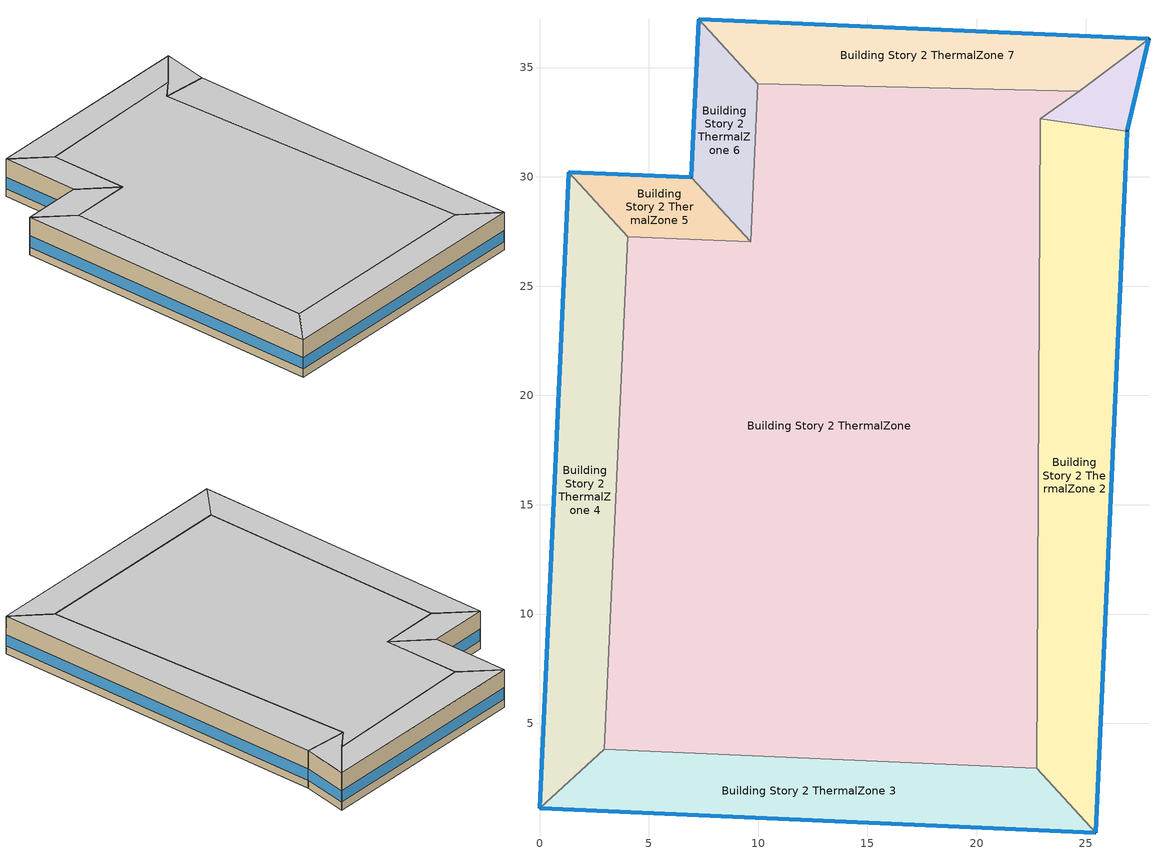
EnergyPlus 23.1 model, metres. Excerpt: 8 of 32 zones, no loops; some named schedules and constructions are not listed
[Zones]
Building Story 2 ThermalZone
 floor adiabatic (Typical Interior Floor): 24.69,33.91 22.92,32.65 22.75,2.95 2.95,3.81 4.04,27.26 9.65,27.04 9.98,34.25 z3.6
 wall adiabatic (Typical Interior Wall): 22.92,32.65 24.69,33.91 9.98,34.25 9.65,27.04 4.04,27.26 2.95,3.81 22.75,2.95 22.92,32.65 z3.6:7.2
 ceiling adiabatic (Typical Interior Floor): 9.98,34.25 9.65,27.04 4.04,27.26 2.95,3.81 22.75,2.95 22.92,32.65 24.69,33.91 z7.2
Building Story 2 ThermalZone 1
 floor adiabatic (Typical Interior Ceiling): 27.88,36.32 26.88,32.1 22.92,32.65 24.69,33.91 z3.6
 wall outside (Typical Insulated Steel Framed Exterior Wall R-12.99): 26.88,32.1 27.88,36.32 z3.6:7.2
 wall adiabatic (Typical Interior Wall): 27.88,36.32 24.69,33.91 22.92,32.65 26.88,32.1 z3.6:7.2
 window (U 0.55 SHGC 0.25): 26.88,32.12 27.88,36.29 z4.36:5.45
 ceiling adiabatic (Typical Interior Floor): 24.69,33.91 22.92,32.65 26.88,32.1 27.88,36.32 z7.2
Building Story 2 ThermalZone 2
 floor adiabatic (Typical Interior Ceiling): 26.88,32.1 25.46,0 22.75,2.95 22.92,32.65 z3.6
 wall outside (Typical Insulated Steel Framed Exterior Wall R-12.99): 25.46,0 26.88,32.1 z3.6:7.2
 wall adiabatic (Typical Interior Wall): 26.88,32.1 22.92,32.65 22.75,2.95 25.46,0 z3.6:7.2
 window (U 0.55 SHGC 0.25): 25.46,0.03 26.88,32.07 z4.36:5.44
 ceiling adiabatic (Typical Interior Floor): 22.92,32.65 22.75,2.95 25.46,0 26.88,32.1 z7.2
Building Story 2 ThermalZone 3
 floor adiabatic (Typical Interior Ceiling): 25.46,0 0,1.11 2.95,3.81 22.75,2.95 z3.6
 wall outside (Typical Insulated Steel Framed Exterior Wall R-12.99): 0,1.11 25.46,0 z3.6:7.2
 wall adiabatic (Typical Interior Wall): 25.46,0 22.75,2.95 2.95,3.81 0,1.11 z3.6:7.2
 window (U 0.55 SHGC 0.25): 0.03,1.11 25.43,0 z4.36:5.44
 ceiling adiabatic (Typical Interior Floor): 22.75,2.95 2.95,3.81 0,1.11 25.46,0 z7.2
Building Story 2 ThermalZone 4
 floor adiabatic (Typical Interior Ceiling): 0,1.11 1.34,30.21 4.04,27.26 2.95,3.81 z3.6
 wall outside (Typical Insulated Steel Framed Exterior Wall R-12.99): 1.34,30.21 0,1.11 z3.6:7.2
 wall adiabatic (Typical Interior Wall): 0,1.11 2.95,3.81 4.04,27.26 1.34,30.21 z3.6:7.2
 window (U 0.55 SHGC 0.25): 1.34,30.18 0,1.14 z4.36:5.44
 ceiling adiabatic (Typical Interior Floor): 2.95,3.81 4.04,27.26 1.34,30.21 0,1.11 z7.2
Building Story 2 ThermalZone 5
 floor adiabatic (Typical Interior Ceiling): 1.34,30.21 6.95,29.99 9.65,27.04 4.04,27.26 z3.6
 wall outside (Typical Insulated Steel Framed Exterior Wall R-12.99): 6.95,29.99 1.34,30.21 z3.6:7.2
 wall adiabatic (Typical Interior Wall): 1.34,30.21 4.04,27.26 9.65,27.04 6.95,29.99 z3.6:7.2
 window (U 0.55 SHGC 0.25): 6.92,29.99 1.37,30.21 z4.36:5.45
 ceiling adiabatic (Typical Interior Floor): 4.04,27.26 9.65,27.04 6.95,29.99 1.34,30.21 z7.2
Building Story 2 ThermalZone 6
 floor adiabatic (Typical Interior Ceiling): 6.95,29.99 7.28,37.21 9.98,34.25 9.65,27.04 z3.6
 wall outside (Typical Insulated Steel Framed Exterior Wall R-12.99): 7.28,37.21 6.95,29.99 z3.6:7.2
 wall adiabatic (Typical Interior Wall): 6.95,29.99 9.65,27.04 9.98,34.25 7.28,37.21 z3.6:7.2
 window (U 0.55 SHGC 0.25): 7.28,37.18 6.95,30.01 z4.36:5.45
 ceiling adiabatic (Typical Interior Floor): 9.65,27.04 9.98,34.25 7.28,37.21 6.95,29.99 z7.2
Building Story 2 ThermalZone 7
 floor adiabatic (Typical Interior Ceiling): 7.28,37.21 27.88,36.32 24.69,33.91 9.98,34.25 z3.6
 wall outside (Typical Insulated Steel Framed Exterior Wall R-12.99): 27.88,36.32 7.28,37.21 z3.6:7.2
 wall adiabatic (Typical Interior Wall): 7.28,37.21 9.98,34.25 24.69,33.91 27.88,36.32 z3.6:7.2
 window (U 0.55 SHGC 0.25): 27.86,36.32 7.31,37.2 z4.36:5.44
 ceiling adiabatic (Typical Interior Ceiling): 9.98,34.25 24.69,33.91 27.88,36.32 7.28,37.21 z7.2
[ElectricEquipment] Zone or ZoneList or Space or SpaceList=Story Ground Blended Space Type; Design Level Calculation Method=Watts/Area
Name | Schedule | Watts per Zone Floor Area {W/m2} | Fraction Radiant | Fraction Latent | Fraction Lost
2 Elevator Fans | Elevator Schedule 3 | 0.0696682 | 0.5
2 Elevator Lift Motors | Elevator Schedule 1 | 36.1308 | 0 | 0 | 1
2 Elevator Lights | Elevator Schedule 2 | 0.0727986 | 0.5
Office OfficeLarge Data Center Elec Equip 1 | DataCenter_EQUIP_SCH | 3.23778 | 0.5 | 0 | 0
Office OfficeLarge Main Data Center Elec Equip 1 | DataCenter_EQUIP_SCH | 13.0975 | 0.5 | 0 | 0
SecondarySchool Auditorium Elec Equip 1 | SchoolSecondary BLDG_EQUIP_SCH_2013 | 0.598921 | 0.5 | 0 | 0
SecondarySchool Cafeteria Elec Equip 1 | SchoolSecondary KITCHEN_ELEC_EQUIP_SCH | 5.89221 | 0.5 | 0 | 0
SecondarySchool ComputerRoom Elec Equip 1 | SchoolSecondary BLDG_EQUIP_SCH_2013 | 2.33752 | 0.5 | 0 | 0
SecondarySchool Gym Elec Equip 1 | SchoolSecondary BLDG_EQUIP_SCH_2013 | 0.977208 | 0.5 | 0 | 0
SecondarySchool Kitchen Elec Equip 1 | SchoolSecondary KITCHEN_ELEC_EQUIP_SCH | 5.86805 | 0.3 | 0.25 | 0.2
SecondarySchool Library Elec Equip 1 | SchoolSecondary BLDG_EQUIP_SCH_2013 | 1.03067 | 0.5 | 0 | 0
SecondarySchool Lobby Elec Equip 1; SecondarySchool Restroom Elec Equip 1 | SchoolSecondary BLDG_EQUIP_SCH_2013 | 0.204549 | 0.5 | 0 | 0
SecondarySchool Mechanical Elec Equip 1 | SchoolSecondary BLDG_EQUIP_SCH_2013 | 0.333587 | 0.5 | 0 | 0
SecondarySchool Office Elec Equip 1 | SchoolSecondary BLDG_EQUIP_SCH_2013 | 1.40275 | 0.5 | 0 | 0
[GasEquipment]
SecondarySchool Kitchen Gas Equip 1: Zone or ZoneList or Space or SpaceList=Story Ground Blended Space Type; Schedule=SchoolSecondary KITCHEN_GAS_EQUIP_SCH; Design Level Calculation Method=Watts/Area; Power per Zone Floor Area {W/m2}=44.3139; Fraction Latent=0.1; Fraction Radiant=0.2; Fraction Lost=0.7
[ZoneInfiltration:DesignFlowRate] Zone or ZoneList or Space or SpaceList=Story Ground Blended Space Type; Schedule=Always On Discrete; Design Flow Rate Calculation Method=Flow/ExteriorArea; Constant Term Coefficient=0; Temperature Term Coefficient=0; Velocity Term Coefficient=0.224; Velocity Squared Term Coefficient=0
Name | Flow Rate per Exterior Surface Area {m3/s-m2}
SecondarySchool Auditorium A  - Story Ground Infiltration; SecondarySchool Auditorium C  - Story Ground Infiltration | 2.06687e-05
SecondarySchool Cafeteria A  - Story Ground Infiltration; SecondarySchool Cafeteria C  - Story Ground Infiltration | 1.3082e-05
SecondarySchool ComputerRoom A  - Story Ground Infiltration; SecondarySchool ComputerRoom C  - Story Ground Infiltration | 1.99715e-05
SecondarySchool Gym A  - Story Ground Infiltration; SecondarySchool Gym C  - Story Ground Infiltration | 1.23264e-05
SecondarySchool Gym A end_a - Story Ground Infiltration; SecondarySchool Gym C end_a - Story Ground Infiltration | 4.27938e-05
SecondarySchool Gym B end_a - Story Ground Infiltration; SecondarySchool Office B  - Story Ground Infiltration | 7.11209e-05
SecondarySchool Kitchen A  - Story Ground Infiltration; SecondarySchool Kitchen C  - Story Ground Infiltration | 4.51102e-06
SecondarySchool Library A  - Story Ground Infiltration; SecondarySchool Library C  - Story Ground Infiltration | 1.7593e-05
SecondarySchool Lobby A  - Story Ground Infiltration; SecondarySchool Lobby C  - Story Ground Infiltration; SecondarySchool Restroom A  - Story Ground Infiltration; SecondarySchool Restroom C  - Story Ground Infiltration | 8.77599e-06
SecondarySchool Mechanical A  - Story Ground Infiltration; SecondarySchool Mechanical C  - Story Ground Infiltration | 1.43122e-05
SecondarySchool Office A  - Story Ground Infiltration; SecondarySchool Office C  - Story Ground Infiltration | 4.36649e-05
[Schedule:Day:Interval]
SchoolSecondary BLDG_LIGHT_SCH_2013 Wkdy Day; SchoolSecondary BLDG_LIGHT_SCH_2013 Wkdy Day 2; SchoolSecondary BLDG_LIGHT_MECHANICAL_SCH_2013 Wkdy Day; SchoolSecondary BLDG_LIGHT_MECHANICAL_SCH_2013 Wkdy Day 2: No, 07:00, 0.1773, 21:00, 0.9, 24:00, 0.1773
SchoolSecondary BLDG_LIGHT_SCH_2013 Wknd Day; SchoolSecondary BLDG_LIGHT_SCH_2013 Wknd Day 1; SchoolSecondary BLDG_LIGHT_SCH_2013 Default; SchoolSecondary BLDG_LIGHT_CLASSROOM_SCH_2013 Wknd Day; SchoolSecondary BLDG_LIGHT_CLASSROOM_SCH_2013 Wknd Day 1; SchoolSecondary BLDG_LIGHT_CLASSROOM_SCH_2013 Default; SchoolSecondary BLDG_LIGHT_GYM_SCH_2013 Wknd Day; SchoolSecondary BLDG_LIGHT_GYM_SCH_2013 Wknd Day 1; SchoolSecondary BLDG_LIGHT_GYM_SCH_2013 Default; SchoolSecondary BLDG_LIGHT_LIBRARY_SCH_2013 Wknd Day; SchoolSecondary BLDG_LIGHT_LIBRARY_SCH_2013 Wknd Day 1; SchoolSecondary BLDG_LIGHT_LIBRARY_SCH_2013 Default; SchoolSecondary BLDG_LIGHT_LOBBYFLR1_SCH_2013 Wknd Day; SchoolSecondary BLDG_LIGHT_LOBBYFLR1_SCH_2013 Wknd Day 1; SchoolSecondary BLDG_LIGHT_LOBBYFLR1_SCH_2013 Default; SchoolSecondary BLDG_LIGHT_MECHANICAL_SCH_2013 Wknd Day; SchoolSecondary BLDG_LIGHT_MECHANICAL_SCH_2013 Wknd Day 1; SchoolSecondary BLDG_LIGHT_MECHANICAL_SCH_2013 Default; SchoolSecondary BLDG_LIGHT_OFFICE_SCH_2013 Wknd Day; SchoolSecondary BLDG_LIGHT_OFFICE_SCH_2013 Wknd Day 1; SchoolSecondary BLDG_LIGHT_OFFICE_SCH_2013 Default; SchoolSecondary BLDG_LIGHT_BATH_SCH_2013 Wknd Day; SchoolSecondary BLDG_LIGHT_BATH_SCH_2013 Wknd Day 1; SchoolSecondary BLDG_LIGHT_BATH_SCH_2013 Default; SchoolSecondary BLDG_LIGHT_CORRIDOR_SCH_2013 Wknd Day; SchoolSecondary BLDG_LIGHT_CORRIDOR_SCH_2013 Wknd Day 1; SchoolSecondary BLDG_LIGHT_CORRIDOR_SCH_2013 Default: No, 24:00, 0.1773
SchoolSecondary BLDG_LIGHT_SCH_2013 Wkdy Day 1; SchoolSecondary BLDG_LIGHT_MECHANICAL_SCH_2013 Wkdy Day 1: No, 08:00, 0.1773, 20:00, 0.5, 24:00, 0.1773
SchoolSecondary BLDG_LIGHT_SCH_2013 Summer Design Day; SchoolSecondary BLDG_LIGHT_CLASSROOM_SCH_2013 Summer Design Day; SchoolSecondary BLDG_LIGHT_GYM_SCH_2013 Summer Design Day; SchoolSecondary BLDG_LIGHT_LIBRARY_SCH_2013 Summer Design Day; SchoolSecondary BLDG_LIGHT_LOBBYFLR1_SCH_2013 Summer Design Day; SchoolSecondary BLDG_LIGHT_MECHANICAL_SCH_2013 Summer Design Day; SchoolSecondary BLDG_LIGHT_OFFICE_SCH_2013 Summer Design Day; SchoolSecondary BLDG_LIGHT_BATH_SCH_2013 Summer Design Day; 72 space(s) Occ Sch Summer Design Day 3; 72 space(s) Occ Sch Winter Design Day 3; 72 space(s) Occ Sch Summer Design Day 1; 72 space(s) Occ Sch Winter Design Day 1; 72 space(s) Occ Sch Summer Design Day 2; 72 space(s) Occ Sch Winter Design Day 2; DataCenter_EQUIP_SCH Wknd|Wkdy|Hol Day 3; DataCenter_EQUIP_SCH Wknd|Wkdy|Hol Day 7; DataCenter_EQUIP_SCH Wknd|Wkdy|Hol Day 11; DataCenter_EQUIP_SCH Summer Design Day; SchoolSecondary BLDG_LIGHT_CORRIDOR_SCH_2013 Summer Design Day: No, 24:00, 1
SchoolSecondary BLDG_LIGHT_SCH_2013 Winter Design Day; SchoolSecondary BLDG_LIGHT_CLASSROOM_SCH_2013 Winter Design Day; SchoolSecondary BLDG_LIGHT_GYM_SCH_2013 Winter Design Day; SchoolSecondary BLDG_LIGHT_LIBRARY_SCH_2013 Winter Design Day; SchoolSecondary BLDG_LIGHT_LOBBYFLR1_SCH_2013 Winter Design Day; SchoolSecondary BLDG_LIGHT_MECHANICAL_SCH_2013 Winter Design Day; SchoolSecondary BLDG_LIGHT_OFFICE_SCH_2013 Winter Design Day; SchoolSecondary BLDG_LIGHT_BATH_SCH_2013 Winter Design Day; SchoolSecondary BLDG_OCC_SCH_Auditorium Wknd Day; SchoolSecondary BLDG_OCC_SCH_Auditorium Wknd Day 1; SchoolSecondary BLDG_OCC_SCH_Auditorium Default; SchoolSecondary BLDG_OCC_SCH_Auditorium Winter Design Day; SchoolSecondary BLDG_OCC_SCH_Cafeteria Wknd Day; SchoolSecondary BLDG_OCC_SCH_Cafeteria Wknd Day 1; SchoolSecondary BLDG_OCC_SCH_Cafeteria Default; SchoolSecondary BLDG_OCC_SCH_Cafeteria Winter Design Day; SchoolSecondary BLDG_OCC_SCH_Extend Wknd Day; SchoolSecondary BLDG_OCC_SCH_Extend Wknd Day 1; SchoolSecondary BLDG_OCC_SCH_Extend Default; SchoolSecondary BLDG_OCC_SCH_Extend Winter Design Day; SchoolSecondary BLDG_OCC_SCH_Gym Wknd Day; SchoolSecondary BLDG_OCC_SCH_Gym Wknd Day 1; SchoolSecondary BLDG_OCC_SCH_Gym Default; SchoolSecondary BLDG_OCC_SCH_Gym Winter Design Day; SchoolSecondary BLDG_OCC_SCH Wknd Day; SchoolSecondary BLDG_OCC_SCH Wknd Day 1; SchoolSecondary BLDG_OCC_SCH Default; SchoolSecondary BLDG_OCC_SCH Winter Design Day; SchoolSecondary BLDG_OCC_SCH_Offices Wknd Day; SchoolSecondary BLDG_OCC_SCH_Offices Wknd Day 1; SchoolSecondary BLDG_OCC_SCH_Offices Default; SchoolSecondary BLDG_OCC_SCH_Offices Winter Design Day; Schedule Day 3; SchoolSecondary BLDG_LIGHT_CORRIDOR_SCH_2013 Winter Design Day: No, 24:00, 0
SchoolSecondary BLDG_LIGHT_CLASSROOM_SCH_2013 Wkdy Day; SchoolSecondary BLDG_LIGHT_CLASSROOM_SCH_2013 Wkdy Day 2: No, 07:00, 0.1773, 08:00, 0.9, 21:00, 0.598291, 24:00, 0.1773
SchoolSecondary BLDG_LIGHT_CLASSROOM_SCH_2013 Wkdy Day 1: No, 08:00, 0.1773, 20:00, 0.332384, 21:00, 0.117863, 24:00, 0.1773
SchoolSecondary BLDG_LIGHT_GYM_SCH_2013 Wkdy Day; SchoolSecondary BLDG_LIGHT_GYM_SCH_2013 Wkdy Day 2: No, 07:00, 0.1773, 08:00, 0.9, 21:00, 0.88182, 24:00, 0.1773
SchoolSecondary BLDG_LIGHT_GYM_SCH_2013 Wkdy Day 1: No, 08:00, 0.1773, 20:00, 0.4899, 21:00, 0.173719, 24:00, 0.1773
SchoolSecondary BLDG_LIGHT_LIBRARY_SCH_2013 Wkdy Day; SchoolSecondary BLDG_LIGHT_LIBRARY_SCH_2013 Wkdy Day 2: No, 07:00, 0.1773, 08:00, 0.9, 21:00, 0.8325, 24:00, 0.1773
SchoolSecondary BLDG_LIGHT_LIBRARY_SCH_2013 Wkdy Day 1: No, 08:00, 0.1773, 20:00, 0.4625, 21:00, 0.164002, 24:00, 0.1773
SchoolSecondary BLDG_LIGHT_LOBBYFLR1_SCH_2013 Wkdy Day; SchoolSecondary BLDG_LIGHT_LOBBYFLR1_SCH_2013 Wkdy Day 2: No, 07:00, 0.1773, 08:00, 0.9, 21:00, 0.855, 24:00, 0.1773
SchoolSecondary BLDG_LIGHT_LOBBYFLR1_SCH_2013 Wkdy Day 1: No, 08:00, 0.1773, 20:00, 0.475, 21:00, 0.168435, 24:00, 0.1773
SchoolSecondary BLDG_LIGHT_OFFICE_SCH_2013 Wkdy Day; SchoolSecondary BLDG_LIGHT_OFFICE_SCH_2013 Wkdy Day 2: No, 07:00, 0.1773, 08:00, 0.9, 21:00, 0.747958, 24:00, 0.1773
SchoolSecondary BLDG_LIGHT_OFFICE_SCH_2013 Wkdy Day 1: No, 08:00, 0.1773, 20:00, 0.415533, 21:00, 0.147348, 24:00, 0.1773
SchoolSecondary BLDG_LIGHT_BATH_SCH_2013 Wkdy Day; SchoolSecondary BLDG_LIGHT_BATH_SCH_2013 Wkdy Day 2: No, 07:00, 0.1773, 08:00, 0.9, 21:00, 0.594, 24:00, 0.1773
SchoolSecondary BLDG_LIGHT_BATH_SCH_2013 Wkdy Day 1: No, 08:00, 0.1773, 20:00, 0.33, 21:00, 0.117018, 24:00, 0.1773
SchoolSecondary BLDG_OCC_SCH_Auditorium Wkdy|SmrDsn Day; SchoolSecondary BLDG_OCC_SCH_Auditorium Wkdy|SmrDsn Day 2; SchoolSecondary BLDG_OCC_SCH_Auditorium Summer Design Day: No, 08:00, 0, 15:00, 0.25, 20:00, 0.95, 24:00, 0
SchoolSecondary BLDG_OCC_SCH_Auditorium Wkdy|SmrDsn Day 1: No, 08:00, 0, 17:00, 0.15, 19:00, 0.35, 24:00, 0
SchoolSecondary ACTIVITY_SCH Default; SchoolSecondary ACTIVITY_SCH Summer Design Day; SchoolSecondary ACTIVITY_SCH Winter Design Day: No, 24:00, 120
SchoolSecondary BLDG_OCC_SCH_Cafeteria Wkdy|SmrDsn Day; SchoolSecondary BLDG_OCC_SCH_Cafeteria Wkdy|SmrDsn Day 2; SchoolSecondary BLDG_OCC_SCH_Cafeteria Summer Design Day: No, 09:00, 0, 15:00, 0.95, 20:00, 0.35, 24:00, 0
SchoolSecondary BLDG_OCC_SCH_Cafeteria Wkdy|SmrDsn Day 1: No, 09:00, 0, 17:00, 0.15, 19:00, 0.35, 24:00, 0
SchoolSecondary BLDG_OCC_SCH_Extend Wkdy|SmrDsn Day; SchoolSecondary BLDG_OCC_SCH_Extend Wkdy|SmrDsn Day 2; SchoolSecondary BLDG_OCC_SCH_Extend Summer Design Day: No, 08:00, 0, 21:00, 0.95, 24:00, 0
SchoolSecondary BLDG_OCC_SCH_Extend Wkdy|SmrDsn Day 1: No, 08:00, 0, 21:00, 0.5, 24:00, 0
SchoolSecondary BLDG_OCC_SCH_Gym Wkdy|SmrDsn Day; SchoolSecondary BLDG_OCC_SCH_Gym Wkdy|SmrDsn Day 2; SchoolSecondary BLDG_OCC_SCH_Gym Summer Design Day: No, 08:00, 0, 16:00, 0.35, 21:00, 0.95, 24:00, 0
SchoolSecondary BLDG_OCC_SCH_Gym Wkdy|SmrDsn Day 1: No, 08:00, 0, 21:00, 0.35, 24:00, 0
SchoolSecondary BLDG_OCC_SCH Wkdy|SmrDsn Day; SchoolSecondary BLDG_OCC_SCH Wkdy|SmrDsn Day 2; SchoolSecondary BLDG_OCC_SCH Summer Design Day: No, 08:00, 0, 16:00, 0.95, 21:00, 0.15, 24:00, 0
SchoolSecondary BLDG_OCC_SCH Wkdy|SmrDsn Day 1: No, 08:00, 0, 21:00, 0.15, 24:00, 0
SchoolSecondary BLDG_OCC_SCH_Offices Wkdy|SmrDsn Day; SchoolSecondary BLDG_OCC_SCH_Offices Wkdy|SmrDsn Day 2; SchoolSecondary BLDG_OCC_SCH_Offices Summer Design Day: No, 08:00, 0, 17:00, 0.95, 21:00, 0.15, 24:00, 0
SchoolSecondary BLDG_OCC_SCH_Offices Wkdy|SmrDsn Day 1: No, 08:00, 0, 17:00, 0.5, 21:00, 0.15, 24:00, 0
72 space(s) Occ Sch Thursday 19; 72 space(s) Occ Sch Friday 19; 72 space(s) Occ Sch Default 3; 72 space(s) Occ Sch Tuesday 19; 72 space(s) Occ Sch Wednesday 19; 72 space(s) Occ Sch Tuesday 18; 72 space(s) Occ Sch Wednesday 18; 72 space(s) Occ Sch Thursday 18; 72 space(s) Occ Sch Friday 18; 72 space(s) Occ Sch Monday 16; 72 space(s) Occ Sch Tuesday 16; 72 space(s) Occ Sch Wednesday 16; 72 space(s) Occ Sch Thursday 16; 72 space(s) Occ Sch Friday 16; 72 space(s) Occ Sch Monday 14; 72 space(s) Occ Sch Wednesday 15; 72 space(s) Occ Sch Thursday 15; 72 space(s) Occ Sch Friday 15; 72 space(s) Occ Sch Monday 13; 72 space(s) Occ Sch Tuesday 15; 72 space(s) Occ Sch Thursday 14; 72 space(s) Occ Sch Friday 14; 72 space(s) Occ Sch Default 2; 72 space(s) Occ Sch Tuesday 14; 72 space(s) Occ Sch Wednesday 14; 72 space(s) Occ Sch Tuesday 13; 72 space(s) Occ Sch Wednesday 13; 72 space(s) Occ Sch Thursday 13; 72 space(s) Occ Sch Friday 13; 72 space(s) Occ Sch Monday 12; 72 space(s) Occ Sch Tuesday 11; 72 space(s) Occ Sch Wednesday 11; 72 space(s) Occ Sch Thursday 11; 72 space(s) Occ Sch Friday 11; 72 space(s) Occ Sch Monday 10; 72 space(s) Occ Sch Wednesday 10; 72 space(s) Occ Sch Thursday 10; 72 space(s) Occ Sch Friday 10; 72 space(s) Occ Sch Monday 9; 72 space(s) Occ Sch Tuesday 10: No, 05:00, 0, 07:00, 1, 08:00, 1, 09:00, 1, 11:00, 0, 13:00, 1, 14:00, 0, 15:00, 1, 16:00, 1, 17:00, 1, 18:00, 1, 19:00, 0, 20:00, 1, 21:00, 1, 22:00, 1, 24:00, 0
72 space(s) Occ Sch Saturday 3; 72 space(s) Occ Sch Saturday 2: No, 05:00, 0, 06:00, 1, 07:00, 0, 08:00, 1, 11:00, 0, 12:00, 1, 16:00, 0, 17:00, 1, 18:00, 0, 19:00, 1, 24:00, 0
72 space(s) Occ Sch Sunday 3; 72 space(s) Occ Sch Sunday 2: No, 05:00, 0, 06:00, 1, 17:00, 0, 18:00, 1, 24:00, 0
72 space(s) Occ Sch Wednesday 17; 72 space(s) Occ Sch Thursday 17; 72 space(s) Occ Sch Friday 17; 72 space(s) Occ Sch Monday 15; 72 space(s) Occ Sch Tuesday 17; 72 space(s) Occ Sch Wednesday 12; 72 space(s) Occ Sch Thursday 12; 72 space(s) Occ Sch Friday 12; 72 space(s) Occ Sch Monday 11; 72 space(s) Occ Sch Tuesday 12: No, 05:00, 0, 07:00, 1, 08:00, 1, 09:00, 1, 11:00, 0, 13:00, 1, 16:00, 0, 17:00, 1, 18:00, 1, 19:00, 1, 20:00, 0, 21:00, 1, 22:00, 1, 24:00, 0
72 space(s) Occ Sch Thursday 9; 72 space(s) Occ Sch Friday 9; 72 space(s) Occ Sch Default 1; 72 space(s) Occ Sch Tuesday 9; 72 space(s) Occ Sch Wednesday 9; 72 space(s) Occ Sch Wednesday 5; 72 space(s) Occ Sch Thursday 5; 72 space(s) Occ Sch Friday 5; 72 space(s) Occ Sch Monday 5; 72 space(s) Occ Sch Tuesday 5: No, 05:00, 0, 07:00, 0.00765173, 08:00, 0.443035, 09:00, 0.0719262, 11:00, 0, 13:00, 0.0344328, 14:00, 0, 15:00, 0.0803431, 16:00, 0.143087, 17:00, 0.0558576, 18:00, 0.0153035, 19:00, 0, 20:00, 0.197415, 21:00, 0.191293, 22:00, 0.00382586, 24:00, 0
72 space(s) Occ Sch Saturday 1: No, 05:00, 0, 06:00, 0.00765173, 07:00, 0, 08:00, 0.0153035, 11:00, 0, 12:00, 0.0153035, 16:00, 0, 17:00, 0.00382586, 18:00, 0, 19:00, 0.00382586, 24:00, 0
72 space(s) Occ Sch Sunday 1: No, 05:00, 0, 06:00, 0.00382586, 17:00, 0, 18:00, 0.00382586, 24:00, 0
72 space(s) Occ Sch Tuesday 8; 72 space(s) Occ Sch Wednesday 8; 72 space(s) Occ Sch Thursday 8; 72 space(s) Occ Sch Friday 8; 72 space(s) Occ Sch Monday 8; 72 space(s) Occ Sch Tuesday 6; 72 space(s) Occ Sch Wednesday 6; 72 space(s) Occ Sch Thursday 6; 72 space(s) Occ Sch Friday 6; 72 space(s) Occ Sch Monday 6: No, 05:00, 0, 07:00, 0.00765173, 08:00, 0.228787, 09:00, 0.0726914, 11:00, 0, 13:00, 0.0351979, 14:00, 0, 15:00, 0.0803431, 16:00, 0.0703959, 17:00, 0.0558576, 18:00, 0.0153035, 19:00, 0, 20:00, 0.197415, 21:00, 0.191293, 22:00, 0.00382586, 24:00, 0
72 space(s) Occ Sch Wednesday 7; 72 space(s) Occ Sch Thursday 7; 72 space(s) Occ Sch Friday 7; 72 space(s) Occ Sch Monday 7; 72 space(s) Occ Sch Tuesday 7: No, 05:00, 0, 07:00, 0.00765173, 08:00, 0.189763, 09:00, 0.0114776, 11:00, 0, 13:00, 0.0344328, 16:00, 0, 17:00, 0.00153035, 18:00, 0.0153035, 19:00, 0.0895252, 20:00, 0, 21:00, 0.102533, 22:00, 0.00382586, 24:00, 0
DataCenter_EQUIP_SCH Wknd|Wkdy|Hol Day; DataCenter_EQUIP_SCH Wknd|Wkdy|Hol Day 4; DataCenter_EQUIP_SCH Wknd|Wkdy|Hol Day 8; DataCenter_EQUIP_SCH Winter Design Day 11: No, 24:00, 0.25
DataCenter_EQUIP_SCH Wknd|Wkdy|Hol Day 1; DataCenter_EQUIP_SCH Wknd|Wkdy|Hol Day 5; DataCenter_EQUIP_SCH Wknd|Wkdy|Hol Day 9: No, 24:00, 0.5
DataCenter_EQUIP_SCH Wknd|Wkdy|Hol Day 2; DataCenter_EQUIP_SCH Wknd|Wkdy|Hol Day 6; DataCenter_EQUIP_SCH Wknd|Wkdy|Hol Day 10: No, 24:00, 0.75
SchoolSecondary BLDG_EQUIP_SCH_2013 Wkdy Day; SchoolSecondary BLDG_EQUIP_SCH_2013 Wkdy Day 2: No, 08:00, 0.295624, 17:00, 0.90367, 21:00, 0.332931, 24:00, 0.295624
SchoolSecondary BLDG_EQUIP_SCH_2013 Default|Wknd Day; SchoolSecondary BLDG_EQUIP_SCH_2013 Default|Wknd Day 2; SchoolSecondary BLDG_EQUIP_SCH_2013 Default: No, 24:00, 0.295624
SchoolSecondary BLDG_EQUIP_SCH_2013 Wkdy Day 1: No, 08:00, 0.21116, 17:00, 0.475616, 21:00, 0.237808, 24:00, 0.21116
SchoolSecondary BLDG_EQUIP_SCH_2013 Default|Wknd Day 1: No, 24:00, 0.21116
SchoolSecondary BLDG_EQUIP_SCH_2013 Summer Design Day: No, 08:00, 0.35, 17:00, 0.95, 24:00, 0.35
SchoolSecondary BLDG_EQUIP_SCH_2013 Winter Design Day 2: No, 24:00, 0.35
SchoolSecondary KITCHEN_ELEC_EQUIP_SCH Wkdy Day; SchoolSecondary KITCHEN_ELEC_EQUIP_SCH Wkdy Day 1; SchoolSecondary KITCHEN_ELEC_EQUIP_SCH Wkdy Day 2; SchoolSecondary KITCHEN_ELEC_EQUIP_SCH Summer Design Day: No, 08:00, 0.1, 10:00, 0.15, 13:00, 0.25, 15:00, 0.15, 24:00, 0.1
SchoolSecondary KITCHEN_ELEC_EQUIP_SCH Wknd Day; SchoolSecondary KITCHEN_ELEC_EQUIP_SCH Wknd Day 1; SchoolSecondary KITCHEN_ELEC_EQUIP_SCH Default; SchoolSecondary KITCHEN_ELEC_EQUIP_SCH Winter Design Day: No, 24:00, 0.1
SchoolSecondary KITCHEN_GAS_EQUIP_SCH Wkdy|SmrDsn Day; SchoolSecondary KITCHEN_GAS_EQUIP_SCH Wkdy|SmrDsn Day 1; SchoolSecondary KITCHEN_GAS_EQUIP_SCH Wkdy|SmrDsn Day 2; SchoolSecondary KITCHEN_GAS_EQUIP_SCH Summer Design Day: No, 08:00, 0.02, 10:00, 0.15, 13:00, 0.2, 15:00, 0.1, 24:00, 0.02
SchoolSecondary KITCHEN_GAS_EQUIP_SCH Wknd Day; SchoolSecondary KITCHEN_GAS_EQUIP_SCH Wknd Day 1; SchoolSecondary KITCHEN_GAS_EQUIP_SCH Default; SchoolSecondary KITCHEN_GAS_EQUIP_SCH Winter Design Day: No, 24:00, 0.02
SchoolSecondary BLDG_LIGHT_CORRIDOR_SCH_2013 Wkdy Day; SchoolSecondary BLDG_LIGHT_CORRIDOR_SCH_2013 Wkdy Day 2: No, 07:00, 0.1773, 08:00, 0.9, 21:00, 0.551772, 24:00, 0.1773
SchoolSecondary BLDG_LIGHT_CORRIDOR_SCH_2013 Wkdy Day 1: No, 08:00, 0.1773, 20:00, 0.30654, 21:00, 0.108699, 24:00, 0.1773
[Schedule:Week:Daily]
SchoolSecondary BLDG_LIGHT_SCH_2013 Week Rule - Jan1-Jan3: SchoolSecondary BLDG_LIGHT_SCH_2013 Wkdy Day, SchoolSecondary BLDG_LIGHT_SCH_2013 Wkdy Day, SchoolSecondary BLDG_LIGHT_SCH_2013 Wkdy Day, SchoolSecondary BLDG_LIGHT_SCH_2013 Wkdy Day, SchoolSecondary BLDG_LIGHT_SCH_2013 Wkdy Day, SchoolSecondary BLDG_LIGHT_SCH_2013 Wkdy Day, SchoolSecondary BLDG_LIGHT_SCH_2013 Wknd Day, SchoolSecondary BLDG_LIGHT_SCH_2013 Default, SchoolSecondary BLDG_LIGHT_SCH_2013 Summer Design Day, SchoolSecondary BLDG_LIGHT_SCH_2013 Winter Design Day, SchoolSecondary BLDG_LIGHT_SCH_2013 Default, SchoolSecondary BLDG_LIGHT_SCH_2013 Default
SchoolSecondary BLDG_LIGHT_SCH_2013 Week Rule - Jan4-Jun27: SchoolSecondary BLDG_LIGHT_SCH_2013 Wknd Day, SchoolSecondary BLDG_LIGHT_SCH_2013 Wkdy Day, SchoolSecondary BLDG_LIGHT_SCH_2013 Wkdy Day, SchoolSecondary BLDG_LIGHT_SCH_2013 Wkdy Day, SchoolSecondary BLDG_LIGHT_SCH_2013 Wkdy Day, SchoolSecondary BLDG_LIGHT_SCH_2013 Wkdy Day, SchoolSecondary BLDG_LIGHT_SCH_2013 Wknd Day, SchoolSecondary BLDG_LIGHT_SCH_2013 Default, SchoolSecondary BLDG_LIGHT_SCH_2013 Summer Design Day, SchoolSecondary BLDG_LIGHT_SCH_2013 Winter Design Day, SchoolSecondary BLDG_LIGHT_SCH_2013 Default, SchoolSecondary BLDG_LIGHT_SCH_2013 Default
SchoolSecondary BLDG_LIGHT_SCH_2013 Week Rule - Jun28-Jul4: SchoolSecondary BLDG_LIGHT_SCH_2013 Wknd Day, SchoolSecondary BLDG_LIGHT_SCH_2013 Wkdy Day, SchoolSecondary BLDG_LIGHT_SCH_2013 Wkdy Day, SchoolSecondary BLDG_LIGHT_SCH_2013 Wkdy Day 1, SchoolSecondary BLDG_LIGHT_SCH_2013 Wkdy Day 1, SchoolSecondary BLDG_LIGHT_SCH_2013 Wkdy Day 1, SchoolSecondary BLDG_LIGHT_SCH_2013 Wknd Day 1, SchoolSecondary BLDG_LIGHT_SCH_2013 Default, SchoolSecondary BLDG_LIGHT_SCH_2013 Summer Design Day, SchoolSecondary BLDG_LIGHT_SCH_2013 Winter Design Day, SchoolSecondary BLDG_LIGHT_SCH_2013 Default, SchoolSecondary BLDG_LIGHT_SCH_2013 Default
SchoolSecondary BLDG_LIGHT_SCH_2013 Week Rule - Jul5-Aug29: SchoolSecondary BLDG_LIGHT_SCH_2013 Wknd Day 1, SchoolSecondary BLDG_LIGHT_SCH_2013 Wkdy Day 1, SchoolSecondary BLDG_LIGHT_SCH_2013 Wkdy Day 1, SchoolSecondary BLDG_LIGHT_SCH_2013 Wkdy Day 1, SchoolSecondary BLDG_LIGHT_SCH_2013 Wkdy Day 1, SchoolSecondary BLDG_LIGHT_SCH_2013 Wkdy Day 1, SchoolSecondary BLDG_LIGHT_SCH_2013 Wknd Day 1, SchoolSecondary BLDG_LIGHT_SCH_2013 Default, SchoolSecondary BLDG_LIGHT_SCH_2013 Summer Design Day, SchoolSecondary BLDG_LIGHT_SCH_2013 Winter Design Day, SchoolSecondary BLDG_LIGHT_SCH_2013 Default, SchoolSecondary BLDG_LIGHT_SCH_2013 Default
SchoolSecondary BLDG_LIGHT_SCH_2013 Week Rule - Aug30-Sep5: SchoolSecondary BLDG_LIGHT_SCH_2013 Wknd Day 1, SchoolSecondary BLDG_LIGHT_SCH_2013 Wkdy Day 1, SchoolSecondary BLDG_LIGHT_SCH_2013 Wkdy Day 2, SchoolSecondary BLDG_LIGHT_SCH_2013 Wkdy Day 2, SchoolSecondary BLDG_LIGHT_SCH_2013 Wkdy Day 2, SchoolSecondary BLDG_LIGHT_SCH_2013 Wkdy Day 2, SchoolSecondary BLDG_LIGHT_SCH_2013 Default, SchoolSecondary BLDG_LIGHT_SCH_2013 Default, SchoolSecondary BLDG_LIGHT_SCH_2013 Summer Design Day, SchoolSecondary BLDG_LIGHT_SCH_2013 Winter Design Day, SchoolSecondary BLDG_LIGHT_SCH_2013 Default, SchoolSecondary BLDG_LIGHT_SCH_2013 Default
SchoolSecondary BLDG_LIGHT_SCH_2013 Week Rule - Sep6-Dec31: SchoolSecondary BLDG_LIGHT_SCH_2013 Default, SchoolSecondary BLDG_LIGHT_SCH_2013 Wkdy Day 2, SchoolSecondary BLDG_LIGHT_SCH_2013 Wkdy Day 2, SchoolSecondary BLDG_LIGHT_SCH_2013 Wkdy Day 2, SchoolSecondary BLDG_LIGHT_SCH_2013 Wkdy Day 2, SchoolSecondary BLDG_LIGHT_SCH_2013 Wkdy Day 2, SchoolSecondary BLDG_LIGHT_SCH_2013 Default, SchoolSecondary BLDG_LIGHT_SCH_2013 Default, SchoolSecondary BLDG_LIGHT_SCH_2013 Summer Design Day, SchoolSecondary BLDG_LIGHT_SCH_2013 Winter Design Day, SchoolSecondary BLDG_LIGHT_SCH_2013 Default, SchoolSecondary BLDG_LIGHT_SCH_2013 Default
SchoolSecondary BLDG_LIGHT_CLASSROOM_SCH_2013 Week Rule - Jan1-Jan3: SchoolSecondary BLDG_LIGHT_CLASSROOM_SCH_2013 Wkdy Day, SchoolSecondary BLDG_LIGHT_CLASSROOM_SCH_2013 Wkdy Day, SchoolSecondary BLDG_LIGHT_CLASSROOM_SCH_2013 Wkdy Day, SchoolSecondary BLDG_LIGHT_CLASSROOM_SCH_2013 Wkdy Day, SchoolSecondary BLDG_LIGHT_CLASSROOM_SCH_2013 Wkdy Day, SchoolSecondary BLDG_LIGHT_CLASSROOM_SCH_2013 Wkdy Day, SchoolSecondary BLDG_LIGHT_CLASSROOM_SCH_2013 Wknd Day, SchoolSecondary BLDG_LIGHT_CLASSROOM_SCH_2013 Default, SchoolSecondary BLDG_LIGHT_CLASSROOM_SCH_2013 Summer Design Day, SchoolSecondary BLDG_LIGHT_CLASSROOM_SCH_2013 Winter Design Day, SchoolSecondary BLDG_LIGHT_CLASSROOM_SCH_2013 Default, SchoolSecondary BLDG_LIGHT_CLASSROOM_SCH_2013 Default
SchoolSecondary BLDG_LIGHT_CLASSROOM_SCH_2013 Week Rule - Jan4-Jun27: SchoolSecondary BLDG_LIGHT_CLASSROOM_SCH_2013 Wknd Day, SchoolSecondary BLDG_LIGHT_CLASSROOM_SCH_2013 Wkdy Day, SchoolSecondary BLDG_LIGHT_CLASSROOM_SCH_2013 Wkdy Day, SchoolSecondary BLDG_LIGHT_CLASSROOM_SCH_2013 Wkdy Day, SchoolSecondary BLDG_LIGHT_CLASSROOM_SCH_2013 Wkdy Day, SchoolSecondary BLDG_LIGHT_CLASSROOM_SCH_2013 Wkdy Day, SchoolSecondary BLDG_LIGHT_CLASSROOM_SCH_2013 Wknd Day, SchoolSecondary BLDG_LIGHT_CLASSROOM_SCH_2013 Default, SchoolSecondary BLDG_LIGHT_CLASSROOM_SCH_2013 Summer Design Day, SchoolSecondary BLDG_LIGHT_CLASSROOM_SCH_2013 Winter Design Day, SchoolSecondary BLDG_LIGHT_CLASSROOM_SCH_2013 Default, SchoolSecondary BLDG_LIGHT_CLASSROOM_SCH_2013 Default
SchoolSecondary BLDG_LIGHT_CLASSROOM_SCH_2013 Week Rule - Jun28-Jul4: SchoolSecondary BLDG_LIGHT_CLASSROOM_SCH_2013 Wknd Day, SchoolSecondary BLDG_LIGHT_CLASSROOM_SCH_2013 Wkdy Day, SchoolSecondary BLDG_LIGHT_CLASSROOM_SCH_2013 Wkdy Day, SchoolSecondary BLDG_LIGHT_CLASSROOM_SCH_2013 Wkdy Day 1, SchoolSecondary BLDG_LIGHT_CLASSROOM_SCH_2013 Wkdy Day 1, SchoolSecondary BLDG_LIGHT_CLASSROOM_SCH_2013 Wkdy Day 1, SchoolSecondary BLDG_LIGHT_CLASSROOM_SCH_2013 Wknd Day 1, SchoolSecondary BLDG_LIGHT_CLASSROOM_SCH_2013 Default, SchoolSecondary BLDG_LIGHT_CLASSROOM_SCH_2013 Summer Design Day, SchoolSecondary BLDG_LIGHT_CLASSROOM_SCH_2013 Winter Design Day, SchoolSecondary BLDG_LIGHT_CLASSROOM_SCH_2013 Default, SchoolSecondary BLDG_LIGHT_CLASSROOM_SCH_2013 Default
SchoolSecondary BLDG_LIGHT_CLASSROOM_SCH_2013 Week Rule - Jul5-Aug29: SchoolSecondary BLDG_LIGHT_CLASSROOM_SCH_2013 Wknd Day 1, SchoolSecondary BLDG_LIGHT_CLASSROOM_SCH_2013 Wkdy Day 1, SchoolSecondary BLDG_LIGHT_CLASSROOM_SCH_2013 Wkdy Day 1, SchoolSecondary BLDG_LIGHT_CLASSROOM_SCH_2013 Wkdy Day 1, SchoolSecondary BLDG_LIGHT_CLASSROOM_SCH_2013 Wkdy Day 1, SchoolSecondary BLDG_LIGHT_CLASSROOM_SCH_2013 Wkdy Day 1, SchoolSecondary BLDG_LIGHT_CLASSROOM_SCH_2013 Wknd Day 1, SchoolSecondary BLDG_LIGHT_CLASSROOM_SCH_2013 Default, SchoolSecondary BLDG_LIGHT_CLASSROOM_SCH_2013 Summer Design Day, SchoolSecondary BLDG_LIGHT_CLASSROOM_SCH_2013 Winter Design Day, SchoolSecondary BLDG_LIGHT_CLASSROOM_SCH_2013 Default, SchoolSecondary BLDG_LIGHT_CLASSROOM_SCH_2013 Default
SchoolSecondary BLDG_LIGHT_CLASSROOM_SCH_2013 Week Rule - Aug30-Sep5: SchoolSecondary BLDG_LIGHT_CLASSROOM_SCH_2013 Wknd Day 1, SchoolSecondary BLDG_LIGHT_CLASSROOM_SCH_2013 Wkdy Day 1, SchoolSecondary BLDG_LIGHT_CLASSROOM_SCH_2013 Wkdy Day 2, SchoolSecondary BLDG_LIGHT_CLASSROOM_SCH_2013 Wkdy Day 2, SchoolSecondary BLDG_LIGHT_CLASSROOM_SCH_2013 Wkdy Day 2, SchoolSecondary BLDG_LIGHT_CLASSROOM_SCH_2013 Wkdy Day 2, SchoolSecondary BLDG_LIGHT_CLASSROOM_SCH_2013 Default, SchoolSecondary BLDG_LIGHT_CLASSROOM_SCH_2013 Default, SchoolSecondary BLDG_LIGHT_CLASSROOM_SCH_2013 Summer Design Day, SchoolSecondary BLDG_LIGHT_CLASSROOM_SCH_2013 Winter Design Day, SchoolSecondary BLDG_LIGHT_CLASSROOM_SCH_2013 Default, SchoolSecondary BLDG_LIGHT_CLASSROOM_SCH_2013 Default
SchoolSecondary BLDG_LIGHT_CLASSROOM_SCH_2013 Week Rule - Sep6-Dec31: SchoolSecondary BLDG_LIGHT_CLASSROOM_SCH_2013 Default, SchoolSecondary BLDG_LIGHT_CLASSROOM_SCH_2013 Wkdy Day 2, SchoolSecondary BLDG_LIGHT_CLASSROOM_SCH_2013 Wkdy Day 2, SchoolSecondary BLDG_LIGHT_CLASSROOM_SCH_2013 Wkdy Day 2, SchoolSecondary BLDG_LIGHT_CLASSROOM_SCH_2013 Wkdy Day 2, SchoolSecondary BLDG_LIGHT_CLASSROOM_SCH_2013 Wkdy Day 2, SchoolSecondary BLDG_LIGHT_CLASSROOM_SCH_2013 Default, SchoolSecondary BLDG_LIGHT_CLASSROOM_SCH_2013 Default, SchoolSecondary BLDG_LIGHT_CLASSROOM_SCH_2013 Summer Design Day, SchoolSecondary BLDG_LIGHT_CLASSROOM_SCH_2013 Winter Design Day, SchoolSecondary BLDG_LIGHT_CLASSROOM_SCH_2013 Default, SchoolSecondary BLDG_LIGHT_CLASSROOM_SCH_2013 Default
SchoolSecondary BLDG_LIGHT_GYM_SCH_2013 Week Rule - Jan1-Jan3: SchoolSecondary BLDG_LIGHT_GYM_SCH_2013 Wkdy Day, SchoolSecondary BLDG_LIGHT_GYM_SCH_2013 Wkdy Day, SchoolSecondary BLDG_LIGHT_GYM_SCH_2013 Wkdy Day, SchoolSecondary BLDG_LIGHT_GYM_SCH_2013 Wkdy Day, SchoolSecondary BLDG_LIGHT_GYM_SCH_2013 Wkdy Day, SchoolSecondary BLDG_LIGHT_GYM_SCH_2013 Wkdy Day, SchoolSecondary BLDG_LIGHT_GYM_SCH_2013 Wknd Day, SchoolSecondary BLDG_LIGHT_GYM_SCH_2013 Default, SchoolSecondary BLDG_LIGHT_GYM_SCH_2013 Summer Design Day, SchoolSecondary BLDG_LIGHT_GYM_SCH_2013 Winter Design Day, SchoolSecondary BLDG_LIGHT_GYM_SCH_2013 Default, SchoolSecondary BLDG_LIGHT_GYM_SCH_2013 Default
SchoolSecondary BLDG_LIGHT_GYM_SCH_2013 Week Rule - Jan4-Jun27: SchoolSecondary BLDG_LIGHT_GYM_SCH_2013 Wknd Day, SchoolSecondary BLDG_LIGHT_GYM_SCH_2013 Wkdy Day, SchoolSecondary BLDG_LIGHT_GYM_SCH_2013 Wkdy Day, SchoolSecondary BLDG_LIGHT_GYM_SCH_2013 Wkdy Day, SchoolSecondary BLDG_LIGHT_GYM_SCH_2013 Wkdy Day, SchoolSecondary BLDG_LIGHT_GYM_SCH_2013 Wkdy Day, SchoolSecondary BLDG_LIGHT_GYM_SCH_2013 Wknd Day, SchoolSecondary BLDG_LIGHT_GYM_SCH_2013 Default, SchoolSecondary BLDG_LIGHT_GYM_SCH_2013 Summer Design Day, SchoolSecondary BLDG_LIGHT_GYM_SCH_2013 Winter Design Day, SchoolSecondary BLDG_LIGHT_GYM_SCH_2013 Default, SchoolSecondary BLDG_LIGHT_GYM_SCH_2013 Default
SchoolSecondary BLDG_LIGHT_GYM_SCH_2013 Week Rule - Jun28-Jul4: SchoolSecondary BLDG_LIGHT_GYM_SCH_2013 Wknd Day, SchoolSecondary BLDG_LIGHT_GYM_SCH_2013 Wkdy Day, SchoolSecondary BLDG_LIGHT_GYM_SCH_2013 Wkdy Day, SchoolSecondary BLDG_LIGHT_GYM_SCH_2013 Wkdy Day 1, SchoolSecondary BLDG_LIGHT_GYM_SCH_2013 Wkdy Day 1, SchoolSecondary BLDG_LIGHT_GYM_SCH_2013 Wkdy Day 1, SchoolSecondary BLDG_LIGHT_GYM_SCH_2013 Wknd Day 1, SchoolSecondary BLDG_LIGHT_GYM_SCH_2013 Default, SchoolSecondary BLDG_LIGHT_GYM_SCH_2013 Summer Design Day, SchoolSecondary BLDG_LIGHT_GYM_SCH_2013 Winter Design Day, SchoolSecondary BLDG_LIGHT_GYM_SCH_2013 Default, SchoolSecondary BLDG_LIGHT_GYM_SCH_2013 Default
SchoolSecondary BLDG_LIGHT_GYM_SCH_2013 Week Rule - Jul5-Aug29: SchoolSecondary BLDG_LIGHT_GYM_SCH_2013 Wknd Day 1, SchoolSecondary BLDG_LIGHT_GYM_SCH_2013 Wkdy Day 1, SchoolSecondary BLDG_LIGHT_GYM_SCH_2013 Wkdy Day 1, SchoolSecondary BLDG_LIGHT_GYM_SCH_2013 Wkdy Day 1, SchoolSecondary BLDG_LIGHT_GYM_SCH_2013 Wkdy Day 1, SchoolSecondary BLDG_LIGHT_GYM_SCH_2013 Wkdy Day 1, SchoolSecondary BLDG_LIGHT_GYM_SCH_2013 Wknd Day 1, SchoolSecondary BLDG_LIGHT_GYM_SCH_2013 Default, SchoolSecondary BLDG_LIGHT_GYM_SCH_2013 Summer Design Day, SchoolSecondary BLDG_LIGHT_GYM_SCH_2013 Winter Design Day, SchoolSecondary BLDG_LIGHT_GYM_SCH_2013 Default, SchoolSecondary BLDG_LIGHT_GYM_SCH_2013 Default
SchoolSecondary BLDG_LIGHT_GYM_SCH_2013 Week Rule - Aug30-Sep5: SchoolSecondary BLDG_LIGHT_GYM_SCH_2013 Wknd Day 1, SchoolSecondary BLDG_LIGHT_GYM_SCH_2013 Wkdy Day 1, SchoolSecondary BLDG_LIGHT_GYM_SCH_2013 Wkdy Day 2, SchoolSecondary BLDG_LIGHT_GYM_SCH_2013 Wkdy Day 2, SchoolSecondary BLDG_LIGHT_GYM_SCH_2013 Wkdy Day 2, SchoolSecondary BLDG_LIGHT_GYM_SCH_2013 Wkdy Day 2, SchoolSecondary BLDG_LIGHT_GYM_SCH_2013 Default, SchoolSecondary BLDG_LIGHT_GYM_SCH_2013 Default, SchoolSecondary BLDG_LIGHT_GYM_SCH_2013 Summer Design Day, SchoolSecondary BLDG_LIGHT_GYM_SCH_2013 Winter Design Day, SchoolSecondary BLDG_LIGHT_GYM_SCH_2013 Default, SchoolSecondary BLDG_LIGHT_GYM_SCH_2013 Default
SchoolSecondary BLDG_LIGHT_GYM_SCH_2013 Week Rule - Sep6-Dec31: SchoolSecondary BLDG_LIGHT_GYM_SCH_2013 Default, SchoolSecondary BLDG_LIGHT_GYM_SCH_2013 Wkdy Day 2, SchoolSecondary BLDG_LIGHT_GYM_SCH_2013 Wkdy Day 2, SchoolSecondary BLDG_LIGHT_GYM_SCH_2013 Wkdy Day 2, SchoolSecondary BLDG_LIGHT_GYM_SCH_2013 Wkdy Day 2, SchoolSecondary BLDG_LIGHT_GYM_SCH_2013 Wkdy Day 2, SchoolSecondary BLDG_LIGHT_GYM_SCH_2013 Default, SchoolSecondary BLDG_LIGHT_GYM_SCH_2013 Default, SchoolSecondary BLDG_LIGHT_GYM_SCH_2013 Summer Design Day, SchoolSecondary BLDG_LIGHT_GYM_SCH_2013 Winter Design Day, SchoolSecondary BLDG_LIGHT_GYM_SCH_2013 Default, SchoolSecondary BLDG_LIGHT_GYM_SCH_2013 Default
SchoolSecondary BLDG_LIGHT_LIBRARY_SCH_2013 Week Rule - Jan1-Jan3: SchoolSecondary BLDG_LIGHT_LIBRARY_SCH_2013 Wkdy Day, SchoolSecondary BLDG_LIGHT_LIBRARY_SCH_2013 Wkdy Day, SchoolSecondary BLDG_LIGHT_LIBRARY_SCH_2013 Wkdy Day, SchoolSecondary BLDG_LIGHT_LIBRARY_SCH_2013 Wkdy Day, SchoolSecondary BLDG_LIGHT_LIBRARY_SCH_2013 Wkdy Day, SchoolSecondary BLDG_LIGHT_LIBRARY_SCH_2013 Wkdy Day, SchoolSecondary BLDG_LIGHT_LIBRARY_SCH_2013 Wknd Day, SchoolSecondary BLDG_LIGHT_LIBRARY_SCH_2013 Default, SchoolSecondary BLDG_LIGHT_LIBRARY_SCH_2013 Summer Design Day, SchoolSecondary BLDG_LIGHT_LIBRARY_SCH_2013 Winter Design Day, SchoolSecondary BLDG_LIGHT_LIBRARY_SCH_2013 Default, SchoolSecondary BLDG_LIGHT_LIBRARY_SCH_2013 Default
SchoolSecondary BLDG_LIGHT_LIBRARY_SCH_2013 Week Rule - Jan4-Jun27: SchoolSecondary BLDG_LIGHT_LIBRARY_SCH_2013 Wknd Day, SchoolSecondary BLDG_LIGHT_LIBRARY_SCH_2013 Wkdy Day, SchoolSecondary BLDG_LIGHT_LIBRARY_SCH_2013 Wkdy Day, SchoolSecondary BLDG_LIGHT_LIBRARY_SCH_2013 Wkdy Day, SchoolSecondary BLDG_LIGHT_LIBRARY_SCH_2013 Wkdy Day, SchoolSecondary BLDG_LIGHT_LIBRARY_SCH_2013 Wkdy Day, SchoolSecondary BLDG_LIGHT_LIBRARY_SCH_2013 Wknd Day, SchoolSecondary BLDG_LIGHT_LIBRARY_SCH_2013 Default, SchoolSecondary BLDG_LIGHT_LIBRARY_SCH_2013 Summer Design Day, SchoolSecondary BLDG_LIGHT_LIBRARY_SCH_2013 Winter Design Day, SchoolSecondary BLDG_LIGHT_LIBRARY_SCH_2013 Default, SchoolSecondary BLDG_LIGHT_LIBRARY_SCH_2013 Default
SchoolSecondary BLDG_LIGHT_LIBRARY_SCH_2013 Week Rule - Jun28-Jul4: SchoolSecondary BLDG_LIGHT_LIBRARY_SCH_2013 Wknd Day, SchoolSecondary BLDG_LIGHT_LIBRARY_SCH_2013 Wkdy Day, SchoolSecondary BLDG_LIGHT_LIBRARY_SCH_2013 Wkdy Day, SchoolSecondary BLDG_LIGHT_LIBRARY_SCH_2013 Wkdy Day 1, SchoolSecondary BLDG_LIGHT_LIBRARY_SCH_2013 Wkdy Day 1, SchoolSecondary BLDG_LIGHT_LIBRARY_SCH_2013 Wkdy Day 1, SchoolSecondary BLDG_LIGHT_LIBRARY_SCH_2013 Wknd Day 1, SchoolSecondary BLDG_LIGHT_LIBRARY_SCH_2013 Default, SchoolSecondary BLDG_LIGHT_LIBRARY_SCH_2013 Summer Design Day, SchoolSecondary BLDG_LIGHT_LIBRARY_SCH_2013 Winter Design Day, SchoolSecondary BLDG_LIGHT_LIBRARY_SCH_2013 Default, SchoolSecondary BLDG_LIGHT_LIBRARY_SCH_2013 Default
SchoolSecondary BLDG_LIGHT_LIBRARY_SCH_2013 Week Rule - Jul5-Aug29: SchoolSecondary BLDG_LIGHT_LIBRARY_SCH_2013 Wknd Day 1, SchoolSecondary BLDG_LIGHT_LIBRARY_SCH_2013 Wkdy Day 1, SchoolSecondary BLDG_LIGHT_LIBRARY_SCH_2013 Wkdy Day 1, SchoolSecondary BLDG_LIGHT_LIBRARY_SCH_2013 Wkdy Day 1, SchoolSecondary BLDG_LIGHT_LIBRARY_SCH_2013 Wkdy Day 1, SchoolSecondary BLDG_LIGHT_LIBRARY_SCH_2013 Wkdy Day 1, SchoolSecondary BLDG_LIGHT_LIBRARY_SCH_2013 Wknd Day 1, SchoolSecondary BLDG_LIGHT_LIBRARY_SCH_2013 Default, SchoolSecondary BLDG_LIGHT_LIBRARY_SCH_2013 Summer Design Day, SchoolSecondary BLDG_LIGHT_LIBRARY_SCH_2013 Winter Design Day, SchoolSecondary BLDG_LIGHT_LIBRARY_SCH_2013 Default, SchoolSecondary BLDG_LIGHT_LIBRARY_SCH_2013 Default
SchoolSecondary BLDG_LIGHT_LIBRARY_SCH_2013 Week Rule - Aug30-Sep5: SchoolSecondary BLDG_LIGHT_LIBRARY_SCH_2013 Wknd Day 1, SchoolSecondary BLDG_LIGHT_LIBRARY_SCH_2013 Wkdy Day 1, SchoolSecondary BLDG_LIGHT_LIBRARY_SCH_2013 Wkdy Day 2, SchoolSecondary BLDG_LIGHT_LIBRARY_SCH_2013 Wkdy Day 2, SchoolSecondary BLDG_LIGHT_LIBRARY_SCH_2013 Wkdy Day 2, SchoolSecondary BLDG_LIGHT_LIBRARY_SCH_2013 Wkdy Day 2, SchoolSecondary BLDG_LIGHT_LIBRARY_SCH_2013 Default, SchoolSecondary BLDG_LIGHT_LIBRARY_SCH_2013 Default, SchoolSecondary BLDG_LIGHT_LIBRARY_SCH_2013 Summer Design Day, SchoolSecondary BLDG_LIGHT_LIBRARY_SCH_2013 Winter Design Day, SchoolSecondary BLDG_LIGHT_LIBRARY_SCH_2013 Default, SchoolSecondary BLDG_LIGHT_LIBRARY_SCH_2013 Default
SchoolSecondary BLDG_LIGHT_LIBRARY_SCH_2013 Week Rule - Sep6-Dec31: SchoolSecondary BLDG_LIGHT_LIBRARY_SCH_2013 Default, SchoolSecondary BLDG_LIGHT_LIBRARY_SCH_2013 Wkdy Day 2, SchoolSecondary BLDG_LIGHT_LIBRARY_SCH_2013 Wkdy Day 2, SchoolSecondary BLDG_LIGHT_LIBRARY_SCH_2013 Wkdy Day 2, SchoolSecondary BLDG_LIGHT_LIBRARY_SCH_2013 Wkdy Day 2, SchoolSecondary BLDG_LIGHT_LIBRARY_SCH_2013 Wkdy Day 2, SchoolSecondary BLDG_LIGHT_LIBRARY_SCH_2013 Default, SchoolSecondary BLDG_LIGHT_LIBRARY_SCH_2013 Default, SchoolSecondary BLDG_LIGHT_LIBRARY_SCH_2013 Summer Design Day, SchoolSecondary BLDG_LIGHT_LIBRARY_SCH_2013 Winter Design Day, SchoolSecondary BLDG_LIGHT_LIBRARY_SCH_2013 Default, SchoolSecondary BLDG_LIGHT_LIBRARY_SCH_2013 Default
SchoolSecondary BLDG_LIGHT_LOBBYFLR1_SCH_2013 Week Rule - Jan1-Jan3: SchoolSecondary BLDG_LIGHT_LOBBYFLR1_SCH_2013 Wkdy Day, SchoolSecondary BLDG_LIGHT_LOBBYFLR1_SCH_2013 Wkdy Day, SchoolSecondary BLDG_LIGHT_LOBBYFLR1_SCH_2013 Wkdy Day, SchoolSecondary BLDG_LIGHT_LOBBYFLR1_SCH_2013 Wkdy Day, SchoolSecondary BLDG_LIGHT_LOBBYFLR1_SCH_2013 Wkdy Day, SchoolSecondary BLDG_LIGHT_LOBBYFLR1_SCH_2013 Wkdy Day, SchoolSecondary BLDG_LIGHT_LOBBYFLR1_SCH_2013 Wknd Day, SchoolSecondary BLDG_LIGHT_LOBBYFLR1_SCH_2013 Default, SchoolSecondary BLDG_LIGHT_LOBBYFLR1_SCH_2013 Summer Design Day, SchoolSecondary BLDG_LIGHT_LOBBYFLR1_SCH_2013 Winter Design Day, SchoolSecondary BLDG_LIGHT_LOBBYFLR1_SCH_2013 Default, SchoolSecondary BLDG_LIGHT_LOBBYFLR1_SCH_2013 Default
SchoolSecondary BLDG_LIGHT_LOBBYFLR1_SCH_2013 Week Rule - Jan4-Jun27: SchoolSecondary BLDG_LIGHT_LOBBYFLR1_SCH_2013 Wknd Day, SchoolSecondary BLDG_LIGHT_LOBBYFLR1_SCH_2013 Wkdy Day, SchoolSecondary BLDG_LIGHT_LOBBYFLR1_SCH_2013 Wkdy Day, SchoolSecondary BLDG_LIGHT_LOBBYFLR1_SCH_2013 Wkdy Day, SchoolSecondary BLDG_LIGHT_LOBBYFLR1_SCH_2013 Wkdy Day, SchoolSecondary BLDG_LIGHT_LOBBYFLR1_SCH_2013 Wkdy Day, SchoolSecondary BLDG_LIGHT_LOBBYFLR1_SCH_2013 Wknd Day, SchoolSecondary BLDG_LIGHT_LOBBYFLR1_SCH_2013 Default, SchoolSecondary BLDG_LIGHT_LOBBYFLR1_SCH_2013 Summer Design Day, SchoolSecondary BLDG_LIGHT_LOBBYFLR1_SCH_2013 Winter Design Day, SchoolSecondary BLDG_LIGHT_LOBBYFLR1_SCH_2013 Default, SchoolSecondary BLDG_LIGHT_LOBBYFLR1_SCH_2013 Default
SchoolSecondary BLDG_LIGHT_LOBBYFLR1_SCH_2013 Week Rule - Jun28-Jul4: SchoolSecondary BLDG_LIGHT_LOBBYFLR1_SCH_2013 Wknd Day, SchoolSecondary BLDG_LIGHT_LOBBYFLR1_SCH_2013 Wkdy Day, SchoolSecondary BLDG_LIGHT_LOBBYFLR1_SCH_2013 Wkdy Day, SchoolSecondary BLDG_LIGHT_LOBBYFLR1_SCH_2013 Wkdy Day 1, SchoolSecondary BLDG_LIGHT_LOBBYFLR1_SCH_2013 Wkdy Day 1, SchoolSecondary BLDG_LIGHT_LOBBYFLR1_SCH_2013 Wkdy Day 1, SchoolSecondary BLDG_LIGHT_LOBBYFLR1_SCH_2013 Wknd Day 1, SchoolSecondary BLDG_LIGHT_LOBBYFLR1_SCH_2013 Default, SchoolSecondary BLDG_LIGHT_LOBBYFLR1_SCH_2013 Summer Design Day, SchoolSecondary BLDG_LIGHT_LOBBYFLR1_SCH_2013 Winter Design Day, SchoolSecondary BLDG_LIGHT_LOBBYFLR1_SCH_2013 Default, SchoolSecondary BLDG_LIGHT_LOBBYFLR1_SCH_2013 Default
SchoolSecondary BLDG_LIGHT_LOBBYFLR1_SCH_2013 Week Rule - Jul5-Aug29: SchoolSecondary BLDG_LIGHT_LOBBYFLR1_SCH_2013 Wknd Day 1, SchoolSecondary BLDG_LIGHT_LOBBYFLR1_SCH_2013 Wkdy Day 1, SchoolSecondary BLDG_LIGHT_LOBBYFLR1_SCH_2013 Wkdy Day 1, SchoolSecondary BLDG_LIGHT_LOBBYFLR1_SCH_2013 Wkdy Day 1, SchoolSecondary BLDG_LIGHT_LOBBYFLR1_SCH_2013 Wkdy Day 1, SchoolSecondary BLDG_LIGHT_LOBBYFLR1_SCH_2013 Wkdy Day 1, SchoolSecondary BLDG_LIGHT_LOBBYFLR1_SCH_2013 Wknd Day 1, SchoolSecondary BLDG_LIGHT_LOBBYFLR1_SCH_2013 Default, SchoolSecondary BLDG_LIGHT_LOBBYFLR1_SCH_2013 Summer Design Day, SchoolSecondary BLDG_LIGHT_LOBBYFLR1_SCH_2013 Winter Design Day, SchoolSecondary BLDG_LIGHT_LOBBYFLR1_SCH_2013 Default, SchoolSecondary BLDG_LIGHT_LOBBYFLR1_SCH_2013 Default
